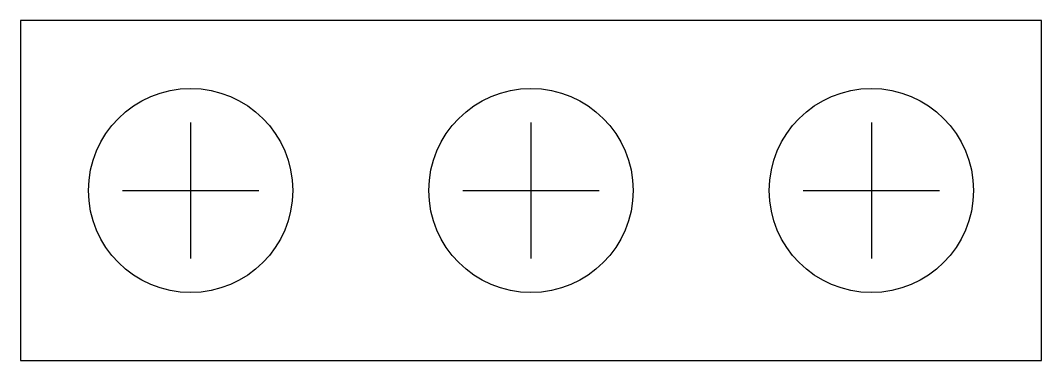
# Model space of a CAD drawing. Header units: millimetres. Extents: x 0 to 30, y 0 to 10.
import ezdxf

# ---------------------------------------------------------------- set-up
doc = ezdxf.new("R2010")
doc.units = ezdxf.units.MM
doc.layers.get('0').update_dxf_attribs({"lineweight": 25})

msp = doc.modelspace()

# ---------------------------------------------------------------- linework, layer by layer
at = {"color": 253, "true_color": 0xa0a0a4}
for p, q in [((5, 7), (5, 3)), ((15, 7), (15, 3)), ((25, 7), (25, 3)), ((3, 5), (7, 5)), ((13, 5), (17, 5)), ((23, 5), (27, 5))]:
    msp.add_line(p, q, dxfattribs=at)
at = {"color": 96, "true_color": 0x008000, "flags": 128}
msp.add_lwpolyline([(0, 0), (30, 0), (30, 10), (0, 10)], close=True, dxfattribs=at)
at = {"color": 253, "true_color": 0xa0a0a4}
for centre in [(5, 5), (15, 5), (25, 5)]:
    msp.add_circle(centre, 3, dxfattribs=at)

doc.saveas('drawing.dxf')
